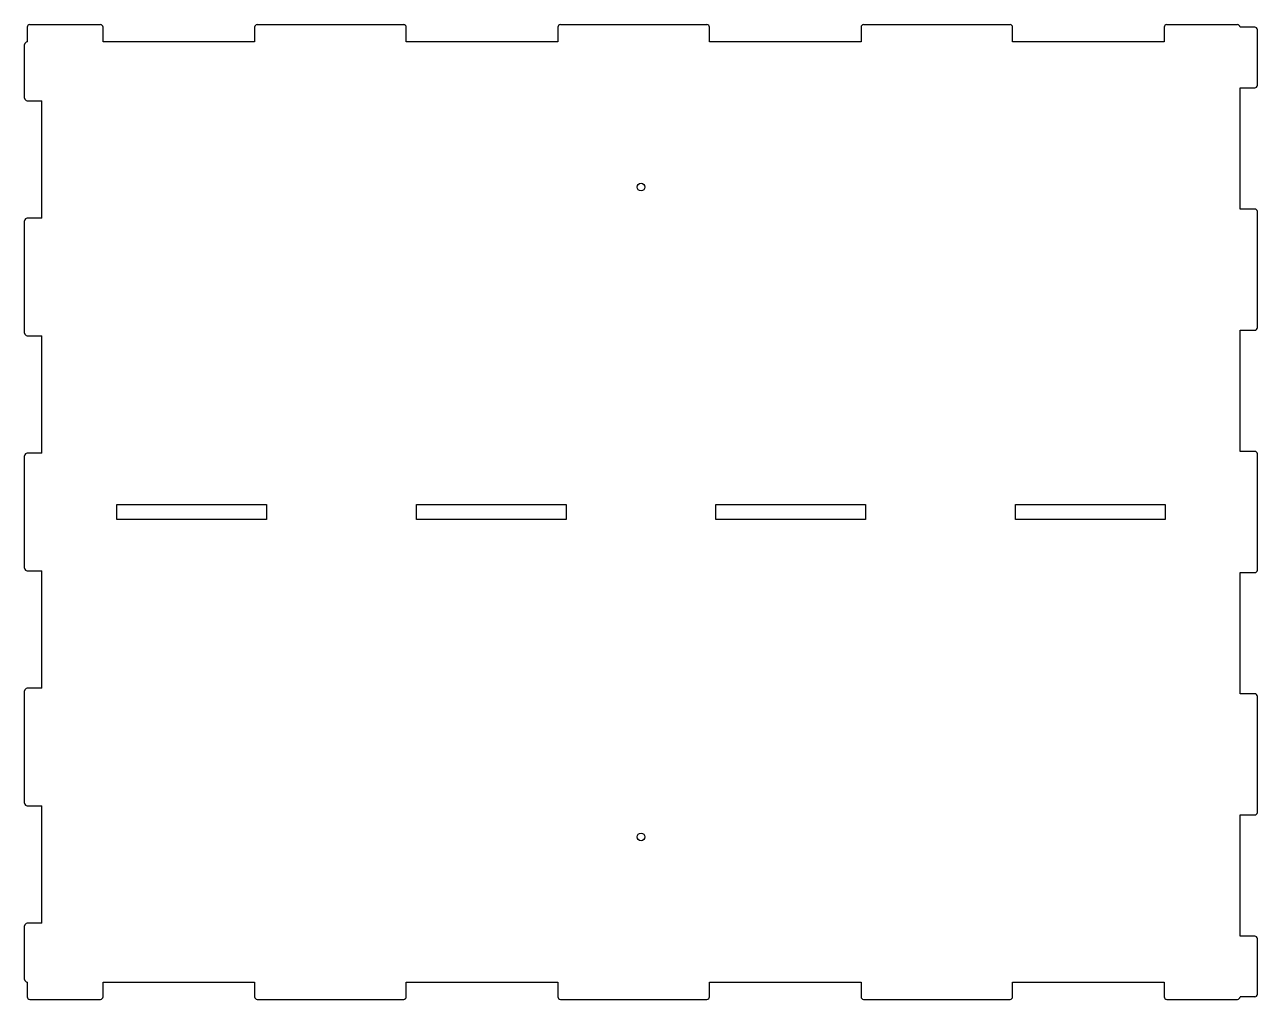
# Model space of a CAD drawing. Header units: millimetres. Extents: x 0 to 969, y 0 to 766.
import ezdxf

# ---------------------------------------------------------------- set-up
doc = ezdxf.new("R2010")
doc.units = ezdxf.units.MM
doc.layers.add('CutProfile', color=7, linetype='CONTINUOUS')

msp = doc.modelspace()

# ---------------------------------------------------------------- linework, layer by layer
at = {"layer": 'CutProfile'}
for p, q in [((4, 766), (59.6, 766)), ((182.8, 766), (298, 766)), ((421.2, 766), (536.4, 766)), ((659.6, 766), (774.8, 766)), ((898, 766), (953.6, 766)), ((2, 764), (2, 752.4)), ((61.6, 752.4), (61.6, 764)), ((180.8, 764), (180.8, 752.4)), ((300, 752.4), (300, 764)), ((419.2, 764), (419.2, 752.4)), ((538.4, 752.4), (538.4, 764)), ((657.6, 764), (657.6, 752.4)), ((776.8, 752.4), (776.8, 764)), ((896, 764), (896, 752.4)), ((967.2, 764), (955.6, 764)), ((969.2, 718.375), (969.2, 762)), ((0, 708.225), (0, 750.4)), ((180.8, 752.4), (61.6, 752.4)), ((419.2, 752.4), (300, 752.4)), ((657.6, 752.4), (538.4, 752.4)), ((896, 752.4), (776.8, 752.4)), ((955.6, 716.375), (967.2, 716.375)), ((955.6, 621.125), (955.6, 716.375)), ((2, 706.225), (13.6, 706.225)), ((13.6, 613.875), (13.6, 706.225)), ((967.2, 621.125), (955.6, 621.125)), ((0, 523.525), (0, 611.875)), ((13.6, 613.875), (2, 613.875)), ((969.2, 527.875), (969.2, 619.125)), ((955.6, 525.875), (967.2, 525.875)), ((955.6, 430.625), (955.6, 525.875)), ((2, 521.525), (13.6, 521.525)), ((13.6, 429.175), (13.6, 521.525)), ((0, 338.825), (0, 427.175)), ((13.6, 429.175), (2, 429.175)), ((967.2, 430.625), (955.6, 430.625)), ((969.2, 337.375), (969.2, 428.625)), ((72.475, 377.2), (72.475, 388.8)), ((72.475, 388.8), (190.225, 388.8)), ((190.225, 388.8), (190.225, 377.2)), ((307.975, 377.2), (307.975, 388.8)), ((307.975, 388.8), (425.725, 388.8)), ((425.725, 388.8), (425.725, 377.2)), ((543.475, 377.2), (543.475, 388.8)), ((543.475, 388.8), (661.225, 388.8)), ((661.225, 388.8), (661.225, 377.2)), ((778.975, 377.2), (778.975, 388.8)), ((778.975, 388.8), (896.725, 388.8)), ((896.725, 388.8), (896.725, 377.2)), ((190.225, 377.2), (72.475, 377.2)), ((425.725, 377.2), (307.975, 377.2)), ((661.225, 377.2), (543.475, 377.2)), ((896.725, 377.2), (778.975, 377.2)), ((2, 336.825), (13.6, 336.825)), ((13.6, 244.475), (13.6, 336.825)), ((955.6, 335.375), (967.2, 335.375)), ((955.6, 240.125), (955.6, 335.375)), ((0, 154.125), (0, 242.475)), ((13.6, 244.475), (2, 244.475)), ((967.2, 240.125), (955.6, 240.125)), ((969.2, 146.875), (969.2, 238.125)), ((2, 152.125), (13.6, 152.125)), ((13.6, 59.775), (13.6, 152.125)), ((955.6, 144.875), (967.2, 144.875)), ((955.6, 49.625), (955.6, 144.875)), ((13.6, 59.775), (2, 59.775)), ((0, 15.6), (0, 57.775)), ((967.2, 49.625), (955.6, 49.625)), ((969.2, 4), (969.2, 47.625)), ((2, 13.6), (2, 2)), ((61.6, 13.6), (180.8, 13.6)), ((61.6, 2), (61.6, 13.6)), ((180.8, 13.6), (180.8, 2)), ((300, 13.6), (419.2, 13.6)), ((300, 2), (300, 13.6)), ((419.2, 13.6), (419.2, 2)), ((538.4, 13.6), (657.6, 13.6)), ((538.4, 2), (538.4, 13.6)), ((657.6, 13.6), (657.6, 2)), ((776.8, 13.6), (896, 13.6)), ((776.8, 2), (776.8, 13.6)), ((896, 13.6), (896, 2)), ((4, 0), (59.6, 0)), ((182.8, 0), (298, 0)), ((421.2, 0), (536.4, 0)), ((659.6, 0), (774.8, 0)), ((898, 0), (953.6, 0)), ((967.2, 2), (955.6, 2))]:
    msp.add_line(p, q, dxfattribs=at)
for centre in [(484.6, 638.333), (484.6, 127.667)]:
    msp.add_circle(centre, 3, dxfattribs=at)
for centre, start, end in [((4, 764), 90, 180), ((59.6, 764), 0, 90), ((182.8, 764), 90, 180), ((298, 764), 0, 90), ((421.2, 764), 90, 180), ((536.4, 764), 0, 90), ((659.6, 764), 90, 180), ((774.8, 764), 0, 90), ((898, 764), 90, 180), ((953.6, 764), 0, 90), ((967.2, 762), 0, 90), ((2, 750.4), 90, 180), ((967.2, 718.375), -90, 0), ((2, 708.225), 180, -90), ((967.2, 619.125), 0, 90), ((2, 611.875), 90, 180), ((2, 523.525), 180, -90), ((967.2, 527.875), -90, 0), ((2, 427.175), 90, 180), ((967.2, 428.625), 0, 90), ((2, 338.825), 180, -90), ((967.2, 337.375), -90, 0), ((2, 242.475), 90, 180), ((967.2, 238.125), 0, 90), ((2, 154.125), 180, -90), ((967.2, 146.875), -90, 0), ((2, 57.775), 90, 180), ((967.2, 47.625), 0, 90), ((2, 15.6), 180, -90), ((4, 2), -180, -90), ((59.6, 2), -90, 0), ((182.8, 2), -180, -90), ((298, 2), -90, 0), ((421.2, 2), -180, -90), ((536.4, 2), -90, 0), ((659.6, 2), -180, -90), ((774.8, 2), -90, 0), ((898, 2), -180, -90), ((953.6, 2), -90, 0), ((967.2, 4), -90, 0)]:
    msp.add_arc(centre, 2, start, end, dxfattribs=at)

doc.saveas('drawing.dxf')
